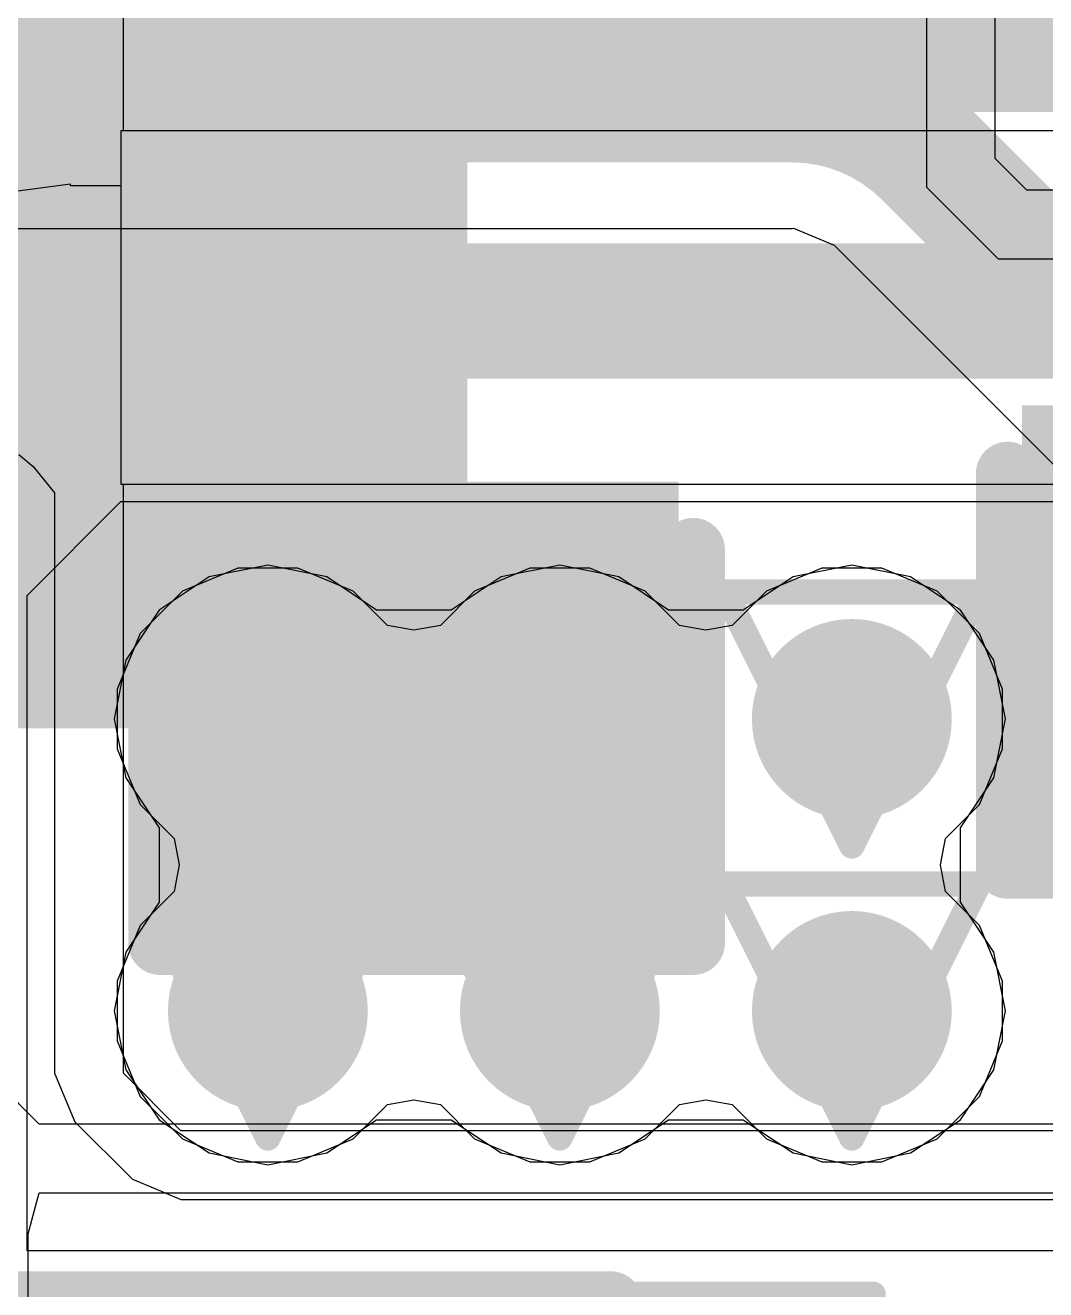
# Model space of a CAD drawing. Header units: inches. Extents: x -6 to 284, y -12 to 154.
# Drawn here: x 38.881 to 40.923, y 16.033 to 18.563 of the extents above; entities that cross this region are included whole.
import ezdxf

# ---------------------------------------------------------------- set-up
doc = ezdxf.new("R2010")
doc.units = ezdxf.units.IN
for name, color, linetype in [('Bottom Layer', 5, 'Continuous'), ('Bottom Overlay', 54, 'Continuous'), ('Bottom Paste', 16, 'Continuous'), ('Bottom Solder', 6, 'Continuous'), ('Drill Drawing', 1, 'Continuous'), ('GND-1', 16, 'Continuous'), ('GND-2', 90, 'Continuous'), ('GND-3', 216, 'Continuous'), ('GND-4', 54, 'Continuous'), ('PWR-1', 156, 'Continuous'), ('PWR-2', 130, 'Continuous'), ('Signal L1', 76, 'Continuous'), ('Signal L2', 6, 'Continuous'), ('Top Layer', 1, 'Continuous'), ('Top Overlay', 2, 'Continuous'), ('Top Paste', 8, 'Continuous'), ('Top Solder', 216, 'Continuous'), ('Via Holes', 16, 'Continuous')]:
    doc.layers.add(name, color=color, linetype=linetype)

# ---------------------------------------------------------------- blocks, each defined once
blk = doc.blocks.new('CSP1_56_1_96_20_B_130')
at = {"layer": 'Bottom Overlay'}
for points in [[(0.8382, 1.04139746, 0.127, 0.127, 0), (0.8382, -1.0414, 0.127, 0.127, 0)], [(-0.7874, -1.0414, 0.127, 0.127, 0), (0.8382, -1.0414, 0.127, 0.127, 0)]]:
    blk.add_lwpolyline(points, format="xyseb", dxfattribs=at)
blk.add_lwpolyline([(0.80645, -1.0414, 0.0635, 0.0635, 1), (0.86995, -1.0414, 0.0635, 0.0635, 1)], format="xyseb", close=True, dxfattribs=at)
blk.add_lwpolyline([(0.80645, -1.0414, 0.0635, 0.0635, 1), (0.86995, -1.0414, 0.0635, 0.0635, 1)], format="xyseb", close=True, dxfattribs=at)
blk = doc.blocks.new('WPN252012HR24MT__B_247')
at = {"layer": 'Bottom Layer'}
blk.add_hatch(color=5, dxfattribs=at).paths.add_polyline_path([(0.3999966599999999, 1.00000054), (1.2499975, 1.00000054), (1.2499975, -1.00000054), (0.3999966599999999, -1.00000054)])
at = {"layer": 'Bottom Paste'}
blk.add_hatch(color=16, dxfattribs=at).paths.add_polyline_path([(0.3999966599999999, 1.00000054), (1.2499975, 1.00000054), (1.2499975, -1.00000054), (0.3999966599999999, -1.00000054)])
at = {"layer": 'Bottom Solder'}
blk.add_hatch(color=6, dxfattribs=at).paths.add_polyline_path([(0.29839666, 1.10160054), (1.3515975, 1.10160054), (1.3515975, -1.10160054), (0.29839666, -1.10160054)])
blk = doc.blocks.new('C___0603_B_413')
at = {"layer": 'Bottom Solder'}
for points in [[(-1.20299988, -0.50449988), (-1.20299988, 0.5044998799999999), (-0.3210001200000001, 0.50449988), (-0.3210001199999999, -0.5044998799999999)], [(0.3210001200000001, -0.50449988), (0.3210001199999999, 0.5044998799999999), (1.20299988, 0.50449988), (1.20299988, -0.5044998799999999)]]:
    blk.add_hatch(color=6, dxfattribs=at).paths.add_polyline_path(points)
at = {"layer": 'Bottom Overlay'}
for points in [[(1.2446, -0.5334, 0.127, 0.127, 0), (1.2446, 0.5334, 0.127, 0.127, 0)], [(-0.4571999999999999, -0.5334, 0.127, 0.127, 0), (-1.2446, -0.5334, 0.127, 0.127, 0)], [(1.2446, -0.5334, 0.127, 0.127, 0), (0.4571999999999999, -0.5334, 0.127, 0.127, 0)]]:
    blk.add_lwpolyline(points, format="xyseb", dxfattribs=at)
for points in [[(-0.4889499999999999, -0.5334, 0.0635, 0.0635, 1), (-0.42545, -0.5334, 0.0635, 0.0635, 1)], [(0.42545, -0.5334, 0.0635, 0.0635, 1), (0.4889499999999999, -0.5334, 0.0635, 0.0635, 1)], [(1.21285, -0.5334, 0.0635, 0.0635, 1), (1.27635, -0.5334, 0.0635, 0.0635, 1)], [(1.21285, -0.5334, 0.0635, 0.0635, 1), (1.27635, -0.5334, 0.0635, 0.0635, 1)]]:
    blk.add_lwpolyline(points, format="xyseb", close=True, dxfattribs=at)
blk = doc.blocks.new('C___0603_452')
at = {"layer": 'Top Layer'}
for points in [[(-0.3809999999999999, 0.4445), (-0.3809999999999999, -0.4445), (-1.143, -0.4445), (-1.143, 0.4445)], [(1.143, 0.4445), (1.143, -0.4445), (0.3809999999999999, -0.4445), (0.3809999999999999, 0.4445)]]:
    blk.add_hatch(color=1, dxfattribs=at).paths.add_polyline_path(points)
at = {"layer": 'Top Paste'}
for points in [[(-0.3809999999999999, 0.4445), (-0.3809999999999999, -0.4445), (-1.143, -0.4445), (-1.143, 0.4445)], [(1.143, 0.4445), (1.143, -0.4445), (0.3809999999999999, -0.4445), (0.3809999999999999, 0.4445)]]:
    blk.add_hatch(color=8, dxfattribs=at).paths.add_polyline_path(points)
at = {"layer": 'Top Solder'}
for points in [[(-0.3210001199999999, 0.50449988), (-0.3210001199999999, -0.50449988), (-1.20299988, -0.50449988), (-1.20299988, 0.50449988)], [(1.20299988, 0.50449988), (1.20299988, -0.50449988), (0.3210001199999999, -0.50449988), (0.3210001199999999, 0.50449988)]]:
    blk.add_hatch(color=216, dxfattribs=at).paths.add_polyline_path(points)
at = {"layer": 'Top Overlay'}
for points in [[(-0.4571999999999999, 0.5334, 0.127, 0.127, 0), (-1.2446, 0.5334, 0.127, 0.127, 0)], [(1.2446, 0.5334, 0.127, 0.127, 0), (0.4571999999999999, 0.5334, 0.127, 0.127, 0)], [(1.2446, -0.5334, 0.127, 0.127, 0), (1.2446, 0.5334, 0.127, 0.127, 0)], [(-0.4571999999999999, -0.5334, 0.127, 0.127, 0), (-1.2446, -0.5334, 0.127, 0.127, 0)], [(1.2446, -0.5334, 0.127, 0.127, 0), (0.4571999999999999, -0.5334, 0.127, 0.127, 0)]]:
    blk.add_lwpolyline(points, format="xyseb", dxfattribs=at)
for points in [[(-0.4889499999999999, 0.5334, 0.0635, 0.0635, 1), (-0.42545, 0.5334, 0.0635, 0.0635, 1)], [(0.42545, 0.5334, 0.0635, 0.0635, 1), (0.4889499999999999, 0.5334, 0.0635, 0.0635, 1)], [(1.21285, 0.5334, 0.0635, 0.0635, 1), (1.27635, 0.5334, 0.0635, 0.0635, 1)], [(1.21285, 0.5334, 0.0635, 0.0635, 1), (1.27635, 0.5334, 0.0635, 0.0635, 1)], [(-0.4889499999999999, -0.5334, 0.0635, 0.0635, 1), (-0.42545, -0.5334, 0.0635, 0.0635, 1)], [(0.42545, -0.5334, 0.0635, 0.0635, 1), (0.4889499999999999, -0.5334, 0.0635, 0.0635, 1)], [(1.21285, -0.5334, 0.0635, 0.0635, 1), (1.27635, -0.5334, 0.0635, 0.0635, 1)], [(1.21285, -0.5334, 0.0635, 0.0635, 1), (1.27635, -0.5334, 0.0635, 0.0635, 1)]]:
    blk.add_lwpolyline(points, format="xyseb", close=True, dxfattribs=at)

msp = doc.modelspace()

# ---------------------------------------------------------------- hatches: boundary and pattern name
at = {"layer": 'Bottom Layer'}
h = msp.add_hatch(color=5, dxfattribs=at)
edge = h.paths.add_edge_path()
edge.add_arc((39.36633732, 17.17515996), 0.1999996, 0, 360)
h = msp.add_hatch(color=5, dxfattribs=at)
edge = h.paths.add_edge_path()
edge.add_arc((39.95053732, 17.17515996), 0.1999996, 0, 360)
h = msp.add_hatch(color=5, dxfattribs=at)
edge = h.paths.add_edge_path()
edge.add_arc((40.53473732, 17.17515996), 0.1999996, 0, 360)
h = msp.add_hatch(color=5, dxfattribs=at)
edge = h.paths.add_edge_path()
edge.add_arc((39.36633732, 16.59095996), 0.1999996, 0, 360)
h = msp.add_hatch(color=5, dxfattribs=at)
edge = h.paths.add_edge_path()
edge.add_arc((39.95053732, 16.59095996), 0.1999996, 0, 360)
h = msp.add_hatch(color=5, dxfattribs=at)
edge = h.paths.add_edge_path()
edge.add_arc((40.53473732, 16.59095996), 0.1999996, 0, 360)
at = {"layer": 'GND-1'}
h = msp.add_hatch(color=16, dxfattribs=at)
edge = h.paths.add_edge_path()
edge.add_arc((39.36633732, 17.17515996), 0.1999996, 0, 360)
h = msp.add_hatch(color=16, dxfattribs=at)
edge = h.paths.add_edge_path()
edge.add_arc((39.95053732, 17.17515996), 0.1999996, 0, 360)
h = msp.add_hatch(color=16, dxfattribs=at)
edge = h.paths.add_edge_path()
edge.add_arc((40.53473732, 17.17515996), 0.1999996, 0, 360)
h = msp.add_hatch(color=16, dxfattribs=at)
edge = h.paths.add_edge_path()
edge.add_arc((39.36633732, 16.59095996), 0.1999996, 0, 360)
h = msp.add_hatch(color=16, dxfattribs=at)
edge = h.paths.add_edge_path()
edge.add_arc((39.95053732, 16.59095996), 0.1999996, 0, 360)
h = msp.add_hatch(color=16, dxfattribs=at)
edge = h.paths.add_edge_path()
edge.add_arc((40.53473732, 16.59095996), 0.1999996, 0, 360)
at = {"layer": 'GND-2'}
h = msp.add_hatch(color=90, dxfattribs=at)
edge = h.paths.add_edge_path()
edge.add_arc((39.36633732, 17.17515996), 0.1999996, 0, 360)
h = msp.add_hatch(color=90, dxfattribs=at)
edge = h.paths.add_edge_path()
edge.add_arc((39.95053732, 17.17515996), 0.1999996, 0, 360)
h = msp.add_hatch(color=90, dxfattribs=at)
edge = h.paths.add_edge_path()
edge.add_arc((40.53473732, 17.17515996), 0.1999996, 0, 360)
h = msp.add_hatch(color=90, dxfattribs=at)
edge = h.paths.add_edge_path()
edge.add_arc((39.36633732, 16.59095996), 0.1999996, 0, 360)
h = msp.add_hatch(color=90, dxfattribs=at)
edge = h.paths.add_edge_path()
edge.add_arc((39.95053732, 16.59095996), 0.1999996, 0, 360)
h = msp.add_hatch(color=90, dxfattribs=at)
edge = h.paths.add_edge_path()
edge.add_arc((40.53473732, 16.59095996), 0.1999996, 0, 360)
at = {"layer": 'GND-3'}
h = msp.add_hatch(color=216, dxfattribs=at)
edge = h.paths.add_edge_path()
edge.add_arc((39.36633732, 17.17515996), 0.1999996, 0, 360)
h = msp.add_hatch(color=216, dxfattribs=at)
edge = h.paths.add_edge_path()
edge.add_arc((39.95053732, 17.17515996), 0.1999996, 0, 360)
h = msp.add_hatch(color=216, dxfattribs=at)
edge = h.paths.add_edge_path()
edge.add_arc((40.53473732, 17.17515996), 0.1999996, 0, 360)
h = msp.add_hatch(color=216, dxfattribs=at)
edge = h.paths.add_edge_path()
edge.add_arc((39.36633732, 16.59095996), 0.1999996, 0, 360)
h = msp.add_hatch(color=216, dxfattribs=at)
edge = h.paths.add_edge_path()
edge.add_arc((39.95053732, 16.59095996), 0.1999996, 0, 360)
h = msp.add_hatch(color=216, dxfattribs=at)
edge = h.paths.add_edge_path()
edge.add_arc((40.53473732, 16.59095996), 0.1999996, 0, 360)
at = {"layer": 'GND-4'}
h = msp.add_hatch(color=54, dxfattribs=at)
edge = h.paths.add_edge_path()
edge.add_arc((39.36633732, 17.17515996), 0.1999996, 0, 360)
h = msp.add_hatch(color=54, dxfattribs=at)
edge = h.paths.add_edge_path()
edge.add_arc((39.95053732, 17.17515996), 0.1999996, 0, 360)
h = msp.add_hatch(color=54, dxfattribs=at)
edge = h.paths.add_edge_path()
edge.add_arc((40.53473732, 17.17515996), 0.1999996, 0, 360)
h = msp.add_hatch(color=54, dxfattribs=at)
edge = h.paths.add_edge_path()
edge.add_arc((39.36633732, 16.59095996), 0.1999996, 0, 360)
h = msp.add_hatch(color=54, dxfattribs=at)
edge = h.paths.add_edge_path()
edge.add_arc((39.95053732, 16.59095996), 0.1999996, 0, 360)
h = msp.add_hatch(color=54, dxfattribs=at)
edge = h.paths.add_edge_path()
edge.add_arc((40.53473732, 16.59095996), 0.1999996, 0, 360)
at = {"layer": 'PWR-1'}
h = msp.add_hatch(color=156, dxfattribs=at)
edge = h.paths.add_edge_path()
edge.add_arc((39.36633732, 17.17515996), 0.1999996, 0, 360)
h = msp.add_hatch(color=156, dxfattribs=at)
edge = h.paths.add_edge_path()
edge.add_arc((39.95053732, 17.17515996), 0.1999996, 0, 360)
h = msp.add_hatch(color=156, dxfattribs=at)
edge = h.paths.add_edge_path()
edge.add_arc((40.53473732, 17.17515996), 0.1999996, 0, 360)
h = msp.add_hatch(color=156, dxfattribs=at)
edge = h.paths.add_edge_path()
edge.add_arc((39.36633732, 16.59095996), 0.1999996, 0, 360)
h = msp.add_hatch(color=156, dxfattribs=at)
edge = h.paths.add_edge_path()
edge.add_arc((39.95053732, 16.59095996), 0.1999996, 0, 360)
h = msp.add_hatch(color=156, dxfattribs=at)
edge = h.paths.add_edge_path()
edge.add_arc((40.53473732, 16.59095996), 0.1999996, 0, 360)
at = {"layer": 'PWR-2'}
h = msp.add_hatch(color=130, dxfattribs=at)
edge = h.paths.add_edge_path()
edge.add_arc((39.36633732, 17.17515996), 0.1999996, 0, 360)
h = msp.add_hatch(color=130, dxfattribs=at)
edge = h.paths.add_edge_path()
edge.add_arc((39.95053732, 17.17515996), 0.1999996, 0, 360)
h = msp.add_hatch(color=130, dxfattribs=at)
edge = h.paths.add_edge_path()
edge.add_arc((40.53473732, 17.17515996), 0.1999996, 0, 360)
h = msp.add_hatch(color=130, dxfattribs=at)
edge = h.paths.add_edge_path()
edge.add_arc((39.36633732, 16.59095996), 0.1999996, 0, 360)
h = msp.add_hatch(color=130, dxfattribs=at)
edge = h.paths.add_edge_path()
edge.add_arc((39.95053732, 16.59095996), 0.1999996, 0, 360)
h = msp.add_hatch(color=130, dxfattribs=at)
edge = h.paths.add_edge_path()
edge.add_arc((40.53473732, 16.59095996), 0.1999996, 0, 360)
at = {"layer": 'Signal L1'}
h = msp.add_hatch(color=76, dxfattribs=at)
edge = h.paths.add_edge_path()
edge.add_arc((39.36633732, 17.17515996), 0.1999996, 0, 360)
h = msp.add_hatch(color=76, dxfattribs=at)
edge = h.paths.add_edge_path()
edge.add_arc((39.95053732, 17.17515996), 0.1999996, 0, 360)
h = msp.add_hatch(color=76, dxfattribs=at)
edge = h.paths.add_edge_path()
edge.add_arc((40.53473732, 17.17515996), 0.1999996, 0, 360)
h = msp.add_hatch(color=76, dxfattribs=at)
edge = h.paths.add_edge_path()
edge.add_arc((39.36633732, 16.59095996), 0.1999996, 0, 360)
h = msp.add_hatch(color=76, dxfattribs=at)
edge = h.paths.add_edge_path()
edge.add_arc((39.95053732, 16.59095996), 0.1999996, 0, 360)
h = msp.add_hatch(color=76, dxfattribs=at)
edge = h.paths.add_edge_path()
edge.add_arc((40.53473732, 16.59095996), 0.1999996, 0, 360)
at = {"layer": 'Signal L2'}
h = msp.add_hatch(color=6, dxfattribs=at)
edge = h.paths.add_edge_path()
edge.add_arc((39.36633732, 17.17515996), 0.1999996, 0, 360)
h = msp.add_hatch(color=6, dxfattribs=at)
edge = h.paths.add_edge_path()
edge.add_arc((39.95053732, 17.17515996), 0.1999996, 0, 360)
h = msp.add_hatch(color=6, dxfattribs=at)
edge = h.paths.add_edge_path()
edge.add_arc((40.53473732, 17.17515996), 0.1999996, 0, 360)
h = msp.add_hatch(color=6, dxfattribs=at)
edge = h.paths.add_edge_path()
edge.add_arc((39.36633732, 16.59095996), 0.1999996, 0, 360)
h = msp.add_hatch(color=6, dxfattribs=at)
edge = h.paths.add_edge_path()
edge.add_arc((39.95053732, 16.59095996), 0.1999996, 0, 360)
h = msp.add_hatch(color=6, dxfattribs=at)
edge = h.paths.add_edge_path()
edge.add_arc((40.53473732, 16.59095996), 0.1999996, 0, 360)
at = {"layer": 'Top Layer'}
h = msp.add_hatch(color=1, dxfattribs=at)
edge = h.paths.add_edge_path()
edge.add_arc((39.36633732, 17.17515996), 0.1999996, 0, 360)
h = msp.add_hatch(color=1, dxfattribs=at)
edge = h.paths.add_edge_path()
edge.add_arc((39.95053732, 17.17515996), 0.1999996, 0, 360)
h = msp.add_hatch(color=1, dxfattribs=at)
edge = h.paths.add_edge_path()
edge.add_arc((40.53473732, 17.17515996), 0.1999996, 0, 360)
h = msp.add_hatch(color=1, dxfattribs=at)
edge = h.paths.add_edge_path()
edge.add_arc((39.36633732, 16.59095996), 0.1999996, 0, 360)
h = msp.add_hatch(color=1, dxfattribs=at)
edge = h.paths.add_edge_path()
edge.add_arc((39.95053732, 16.59095996), 0.1999996, 0, 360)
h = msp.add_hatch(color=1, dxfattribs=at)
edge = h.paths.add_edge_path()
edge.add_arc((40.53473732, 16.59095996), 0.1999996, 0, 360)
at = {"layer": 'Via Holes'}
h = msp.add_hatch(color=7, dxfattribs=at)
edge = h.paths.add_edge_path()
edge.add_arc((39.36633732, 17.17515996), 0.0999998, 0, 360)
h = msp.add_hatch(color=7, dxfattribs=at)
edge = h.paths.add_edge_path()
edge.add_arc((39.95053732, 17.17515996), 0.0999998, 0, 360)
h = msp.add_hatch(color=7, dxfattribs=at)
edge = h.paths.add_edge_path()
edge.add_arc((40.53473732, 17.17515996), 0.0999998, 0, 360)
h = msp.add_hatch(color=7, dxfattribs=at)
edge = h.paths.add_edge_path()
edge.add_arc((39.36633732, 16.59095996), 0.0999998, 0, 360)
h = msp.add_hatch(color=7, dxfattribs=at)
edge = h.paths.add_edge_path()
edge.add_arc((39.95053732, 16.59095996), 0.0999998, 0, 360)
h = msp.add_hatch(color=7, dxfattribs=at)
edge = h.paths.add_edge_path()
edge.add_arc((40.53473732, 16.59095996), 0.0999998, 0, 360)

# ---------------------------------------------------------------- linework, layer by layer
at = {"layer": 'Bottom Layer'}
for p, q in [((40.68426203999999, 19.26659596), (40.68427474, 18.23936916)), ((40.82173954, 18.29631088), (40.82172684, 19.25844002)), ((40.88475185999999, 18.23329856), (40.82173954, 18.29631088)), ((40.68427474, 18.23936916), (40.82781268, 18.09583376)), ((43.35725898, 18.23329856), (40.88475185999999, 18.23329856)), ((40.82781268, 18.09583376), (43.35726406, 18.09583376)), ((38.908482, 16.36454944), (38.81383143999999, 16.4592)), ((43.39075141999999, 16.36455198), (38.908482, 16.36454944)), ((38.88695296, 16.14494866), (38.90848454, 16.2270821)), ((38.90848454, 16.2270821), (38.96890352, 16.22708464)), ((38.96890352, 16.22708464), (43.39074634, 16.22708718)), ((38.88695296, 15.35758676), (38.88695296, 16.14494866))]:
    msp.add_line(p, q, dxfattribs=at)
at = {"layer": 'Drill Drawing'}
for points in [[(39.11233731999999, 17.42915996, 0.0508, 0.0508, 0), (39.62033732, 17.42915996, 0.0508, 0.0508, 0)], [(39.11233731999999, 17.42915996, 0.0508, 0.0508, 0), (39.36633732, 16.92115996, 0.0508, 0.0508, 0)], [(39.36633732, 16.92115996, 0.0508, 0.0508, 0), (39.62033732, 17.42915996, 0.0508, 0.0508, 0)], [(39.69653732, 17.42915996, 0.0508, 0.0508, 0), (40.20453731999999, 17.42915996, 0.0508, 0.0508, 0)], [(39.69653732, 17.42915996, 0.0508, 0.0508, 0), (39.95053732, 16.92115996, 0.0508, 0.0508, 0)], [(39.95053732, 16.92115996, 0.0508, 0.0508, 0), (40.20453731999999, 17.42915996, 0.0508, 0.0508, 0)], [(40.28073732, 17.42915996, 0.0508, 0.0508, 0), (40.78873732, 17.42915996, 0.0508, 0.0508, 0)], [(40.28073732, 17.42915996, 0.0508, 0.0508, 0), (40.53473732, 16.92115996, 0.0508, 0.0508, 0)], [(40.53473732, 16.92115996, 0.0508, 0.0508, 0), (40.78873732, 17.42915996, 0.0508, 0.0508, 0)], [(39.11233731999999, 16.84495996, 0.0508, 0.0508, 0), (39.62033732, 16.84495996, 0.0508, 0.0508, 0)], [(39.11233731999999, 16.84495996, 0.0508, 0.0508, 0), (39.36633732, 16.33695996, 0.0508, 0.0508, 0)], [(39.36633732, 16.33695996, 0.0508, 0.0508, 0), (39.62033732, 16.84495996, 0.0508, 0.0508, 0)], [(39.69653732, 16.84495996, 0.0508, 0.0508, 0), (40.20453731999999, 16.84495996, 0.0508, 0.0508, 0)], [(39.69653732, 16.84495996, 0.0508, 0.0508, 0), (39.95053732, 16.33695996, 0.0508, 0.0508, 0)], [(39.95053732, 16.33695996, 0.0508, 0.0508, 0), (40.20453731999999, 16.84495996, 0.0508, 0.0508, 0)], [(40.28073732, 16.84495996, 0.0508, 0.0508, 0), (40.78873732, 16.84495996, 0.0508, 0.0508, 0)], [(40.28073732, 16.84495996, 0.0508, 0.0508, 0), (40.53473732, 16.33695996, 0.0508, 0.0508, 0)], [(40.53473732, 16.33695996, 0.0508, 0.0508, 0), (40.78873732, 16.84495996, 0.0508, 0.0508, 0)], [(38.75683892, 16.02252828, 0.0508, 0.0508, 0), (39.26483892, 16.02252828, 0.0508, 0.0508, 0)], [(39.15683812, 16.02253082, 0.0508, 0.0508, 0), (39.66483812, 16.02253082, 0.0508, 0.0508, 0)], [(39.15683812, 15.51453082, 0.0508, 0.0508, 0), (39.15683812, 16.02253082, 0.0508, 0.0508, 0)], [(39.26483892, 15.51452828, 0.0508, 0.0508, 0), (39.26483892, 16.02252828, 0.0508, 0.0508, 0)], [(39.66483812, 15.51453082, 0.0508, 0.0508, 0), (39.66483812, 16.02253082, 0.0508, 0.0508, 0)], [(40.06933057999999, 16.02432152, 0.0508, 0.0508, 0), (40.57733057999999, 16.02432152, 0.0508, 0.0508, 0)], [(40.06933057999999, 15.51632152, 0.0508, 0.0508, 0), (40.06933057999999, 16.02432152, 0.0508, 0.0508, 0)], [(40.57733057999999, 15.51632152, 0.0508, 0.0508, 0), (40.57733057999999, 16.02432152, 0.0508, 0.0508, 0)]]:
    msp.add_lwpolyline(points, format="xyseb", dxfattribs=at)
for points in [[(39.09963732, 17.42915996, 0.0254, 0.0254, 1), (39.12503732, 17.42915996, 0.0254, 0.0254, 1)], [(39.09963732, 17.42915996, 0.0254, 0.0254, 1), (39.12503732, 17.42915996, 0.0254, 0.0254, 1)], [(39.60763732, 17.42915996, 0.0254, 0.0254, 1), (39.63303732, 17.42915996, 0.0254, 0.0254, 1)], [(39.60763732, 17.42915996, 0.0254, 0.0254, 1), (39.63303732, 17.42915996, 0.0254, 0.0254, 1)], [(39.68383731999999, 17.42915996, 0.0254, 0.0254, 1), (39.70923732, 17.42915996, 0.0254, 0.0254, 1)], [(39.68383731999999, 17.42915996, 0.0254, 0.0254, 1), (39.70923732, 17.42915996, 0.0254, 0.0254, 1)], [(40.19183732, 17.42915996, 0.0254, 0.0254, 1), (40.21723732, 17.42915996, 0.0254, 0.0254, 1)], [(40.19183732, 17.42915996, 0.0254, 0.0254, 1), (40.21723732, 17.42915996, 0.0254, 0.0254, 1)], [(40.26803732, 17.42915996, 0.0254, 0.0254, 1), (40.29343732, 17.42915996, 0.0254, 0.0254, 1)], [(40.26803732, 17.42915996, 0.0254, 0.0254, 1), (40.29343732, 17.42915996, 0.0254, 0.0254, 1)], [(40.77603732, 17.42915996, 0.0254, 0.0254, 1), (40.80143732, 17.42915996, 0.0254, 0.0254, 1)], [(40.77603732, 17.42915996, 0.0254, 0.0254, 1), (40.80143732, 17.42915996, 0.0254, 0.0254, 1)], [(39.35363732, 16.92115996, 0.0254, 0.0254, 1), (39.37903731999999, 16.92115996, 0.0254, 0.0254, 1)], [(39.35363732, 16.92115996, 0.0254, 0.0254, 1), (39.37903731999999, 16.92115996, 0.0254, 0.0254, 1)], [(39.93783732, 16.92115996, 0.0254, 0.0254, 1), (39.96323732, 16.92115996, 0.0254, 0.0254, 1)], [(39.93783732, 16.92115996, 0.0254, 0.0254, 1), (39.96323732, 16.92115996, 0.0254, 0.0254, 1)], [(40.52203732, 16.92115996, 0.0254, 0.0254, 1), (40.54743732, 16.92115996, 0.0254, 0.0254, 1)], [(40.52203732, 16.92115996, 0.0254, 0.0254, 1), (40.54743732, 16.92115996, 0.0254, 0.0254, 1)], [(39.09963732, 16.84495996, 0.0254, 0.0254, 1), (39.12503732, 16.84495996, 0.0254, 0.0254, 1)], [(39.09963732, 16.84495996, 0.0254, 0.0254, 1), (39.12503732, 16.84495996, 0.0254, 0.0254, 1)], [(39.60763732, 16.84495996, 0.0254, 0.0254, 1), (39.63303732, 16.84495996, 0.0254, 0.0254, 1)], [(39.60763732, 16.84495996, 0.0254, 0.0254, 1), (39.63303732, 16.84495996, 0.0254, 0.0254, 1)], [(39.68383731999999, 16.84495996, 0.0254, 0.0254, 1), (39.70923732, 16.84495996, 0.0254, 0.0254, 1)], [(39.68383731999999, 16.84495996, 0.0254, 0.0254, 1), (39.70923732, 16.84495996, 0.0254, 0.0254, 1)], [(40.19183732, 16.84495996, 0.0254, 0.0254, 1), (40.21723732, 16.84495996, 0.0254, 0.0254, 1)], [(40.19183732, 16.84495996, 0.0254, 0.0254, 1), (40.21723732, 16.84495996, 0.0254, 0.0254, 1)], [(40.26803732, 16.84495996, 0.0254, 0.0254, 1), (40.29343732, 16.84495996, 0.0254, 0.0254, 1)], [(40.26803732, 16.84495996, 0.0254, 0.0254, 1), (40.29343732, 16.84495996, 0.0254, 0.0254, 1)], [(40.77603732, 16.84495996, 0.0254, 0.0254, 1), (40.80143732, 16.84495996, 0.0254, 0.0254, 1)], [(40.77603732, 16.84495996, 0.0254, 0.0254, 1), (40.80143732, 16.84495996, 0.0254, 0.0254, 1)], [(39.35363732, 16.33695996, 0.0254, 0.0254, 1), (39.37903731999999, 16.33695996, 0.0254, 0.0254, 1)], [(39.35363732, 16.33695996, 0.0254, 0.0254, 1), (39.37903731999999, 16.33695996, 0.0254, 0.0254, 1)], [(39.93783732, 16.33695996, 0.0254, 0.0254, 1), (39.96323732, 16.33695996, 0.0254, 0.0254, 1)], [(39.93783732, 16.33695996, 0.0254, 0.0254, 1), (39.96323732, 16.33695996, 0.0254, 0.0254, 1)], [(40.52203732, 16.33695996, 0.0254, 0.0254, 1), (40.54743732, 16.33695996, 0.0254, 0.0254, 1)], [(40.52203732, 16.33695996, 0.0254, 0.0254, 1), (40.54743732, 16.33695996, 0.0254, 0.0254, 1)], [(39.14413812, 16.02253082, 0.0254, 0.0254, 1), (39.16953812, 16.02253082, 0.0254, 0.0254, 1)], [(39.14413812, 16.02253082, 0.0254, 0.0254, 1), (39.16953812, 16.02253082, 0.0254, 0.0254, 1)], [(39.25213891999999, 16.02252828, 0.0254, 0.0254, 1), (39.27753892, 16.02252828, 0.0254, 0.0254, 1)], [(39.25213891999999, 16.02252828, 0.0254, 0.0254, 1), (39.27753892, 16.02252828, 0.0254, 0.0254, 1)], [(39.65213812, 16.02253082, 0.0254, 0.0254, 1), (39.67753811999999, 16.02253082, 0.0254, 0.0254, 1)], [(39.65213812, 16.02253082, 0.0254, 0.0254, 1), (39.67753811999999, 16.02253082, 0.0254, 0.0254, 1)], [(40.05663058, 16.02432152, 0.0254, 0.0254, 1), (40.08203058, 16.02432152, 0.0254, 0.0254, 1)], [(40.05663058, 16.02432152, 0.0254, 0.0254, 1), (40.08203058, 16.02432152, 0.0254, 0.0254, 1)], [(40.56463058, 16.02432152, 0.0254, 0.0254, 1), (40.59003058, 16.02432152, 0.0254, 0.0254, 1)], [(40.56463058, 16.02432152, 0.0254, 0.0254, 1), (40.59003058, 16.02432152, 0.0254, 0.0254, 1)]]:
    msp.add_lwpolyline(points, format="xyseb", close=True, dxfattribs=at)
at = {"layer": 'GND-1'}
for p, q in [((39.30634506, 17.47675956), (39.19549438, 17.43084398)), ((39.42632957999999, 17.47675956), (39.30634506, 17.47675956)), ((39.53718026, 17.43084398), (39.42632957999999, 17.47675956)), ((39.89054506, 17.47675956), (39.77969438, 17.43084398)), ((40.01052958, 17.47675956), (39.89054506, 17.47675956)), ((40.12138026, 17.43084398), (40.01052958, 17.47675956)), ((40.47474506, 17.47675956), (40.36389438, 17.43084398)), ((40.59472958, 17.47675956), (40.47474506, 17.47675956)), ((40.70558026, 17.43084398), (40.59472958, 17.47675956)), ((39.19549438, 17.43084398), (39.1106533, 17.3460029)), ((39.60547832, 17.36254592), (39.53718026, 17.43084398)), ((39.77969438, 17.43084398), (39.71139632, 17.36254592)), ((40.18967832, 17.36254592), (40.12138026, 17.43084398)), ((40.36389438, 17.43084398), (40.29559632, 17.36254592)), ((40.79042133999999, 17.3460029), (40.70558026, 17.43084398)), ((39.65843732, 17.35274406), (39.60547832, 17.36254592)), ((39.71139632, 17.36254592), (39.65843732, 17.35274406)), ((40.24263732, 17.35274406), (40.18967832, 17.36254592)), ((40.29559632, 17.36254592), (40.24263732, 17.35274406)), ((39.1106533, 17.3460029), (39.06473772, 17.23515222)), ((40.83633692, 17.23515222), (40.79042133999999, 17.3460029)), ((39.06473772, 17.23515222), (39.06473772, 17.1151677)), ((40.83633692, 17.1151677), (40.83633692, 17.23515222)), ((39.06473772, 17.1151677), (39.1106533, 17.00431702)), ((40.79042133999999, 17.00431702), (40.83633692, 17.1151677)), ((39.1106533, 17.00431702), (39.17895136, 16.93601896)), ((40.72212328, 16.93601896), (40.79042133999999, 17.00431702)), ((39.17895136, 16.93601896), (39.18875322, 16.88305996)), ((40.71232142, 16.88305996), (40.72212328, 16.93601896)), ((39.18875322, 16.88305996), (39.17895136, 16.83010096)), ((40.72212328, 16.83010096), (40.71232142, 16.88305996)), ((39.17895136, 16.83010096), (39.1106533, 16.7618029)), ((40.79042133999999, 16.7618029), (40.72212328, 16.83010096)), ((39.1106533, 16.7618029), (39.06473772, 16.65095222)), ((40.83633692, 16.65095222), (40.79042133999999, 16.7618029)), ((39.06473772, 16.65095222), (39.06473772, 16.5309677)), ((40.83633692, 16.5309677), (40.83633692, 16.65095222)), ((39.06473772, 16.5309677), (39.1106533, 16.42011702)), ((40.79042133999999, 16.42011702), (40.83633692, 16.5309677)), ((39.1106533, 16.42011702), (39.19549438, 16.33527594)), ((40.70558026, 16.33527594), (40.79042133999999, 16.42011702)), ((39.53718026, 16.33527594), (39.60547832, 16.403574)), ((39.60547832, 16.403574), (39.65843732, 16.41337586)), ((39.65843732, 16.41337586), (39.71139632, 16.403574)), ((39.71139632, 16.403574), (39.77969438, 16.33527594)), ((40.12138026, 16.33527594), (40.18967832, 16.403574)), ((40.18967832, 16.403574), (40.24263732, 16.41337586)), ((40.24263732, 16.41337586), (40.29559632, 16.403574)), ((40.29559632, 16.403574), (40.36389438, 16.33527594)), ((39.19549438, 16.33527594), (39.30634506, 16.28936036)), ((39.42632957999999, 16.28936036), (39.53718026, 16.33527594)), ((39.77969438, 16.33527594), (39.89054506, 16.28936036)), ((40.01052958, 16.28936036), (40.12138026, 16.33527594)), ((40.36389438, 16.33527594), (40.47474506, 16.28936036)), ((40.59472958, 16.28936036), (40.70558026, 16.33527594)), ((39.30634506, 16.28936036), (39.42632957999999, 16.28936036)), ((39.89054506, 16.28936036), (40.01052958, 16.28936036)), ((40.47474506, 16.28936036), (40.59472958, 16.28936036))]:
    msp.add_line(p, q, dxfattribs=at)
at = {"layer": 'GND-2'}
for p, q in [((39.30634506, 17.47675956), (39.19549438, 17.43084398)), ((39.42632957999999, 17.47675956), (39.30634506, 17.47675956)), ((39.53718026, 17.43084398), (39.42632957999999, 17.47675956)), ((39.89054506, 17.47675956), (39.77969438, 17.43084398)), ((40.01052958, 17.47675956), (39.89054506, 17.47675956)), ((40.12138026, 17.43084398), (40.01052958, 17.47675956)), ((40.47474506, 17.47675956), (40.36389438, 17.43084398)), ((40.59472958, 17.47675956), (40.47474506, 17.47675956)), ((40.70558026, 17.43084398), (40.59472958, 17.47675956)), ((39.19549438, 17.43084398), (39.1106533, 17.3460029)), ((39.60547832, 17.36254592), (39.53718026, 17.43084398)), ((39.77969438, 17.43084398), (39.71139632, 17.36254592)), ((40.18967832, 17.36254592), (40.12138026, 17.43084398)), ((40.36389438, 17.43084398), (40.29559632, 17.36254592)), ((40.79042133999999, 17.3460029), (40.70558026, 17.43084398)), ((39.65843732, 17.35274406), (39.60547832, 17.36254592)), ((39.71139632, 17.36254592), (39.65843732, 17.35274406)), ((40.24263732, 17.35274406), (40.18967832, 17.36254592)), ((40.29559632, 17.36254592), (40.24263732, 17.35274406)), ((39.1106533, 17.3460029), (39.06473772, 17.23515222)), ((40.83633692, 17.23515222), (40.79042133999999, 17.3460029)), ((39.06473772, 17.23515222), (39.06473772, 17.1151677)), ((40.83633692, 17.1151677), (40.83633692, 17.23515222)), ((39.06473772, 17.1151677), (39.1106533, 17.00431702)), ((40.79042133999999, 17.00431702), (40.83633692, 17.1151677)), ((39.1106533, 17.00431702), (39.17895136, 16.93601896)), ((40.72212328, 16.93601896), (40.79042133999999, 17.00431702)), ((39.17895136, 16.93601896), (39.18875322, 16.88305996)), ((40.71232142, 16.88305996), (40.72212328, 16.93601896)), ((39.18875322, 16.88305996), (39.17895136, 16.83010096)), ((40.72212328, 16.83010096), (40.71232142, 16.88305996)), ((39.17895136, 16.83010096), (39.1106533, 16.7618029)), ((40.79042133999999, 16.7618029), (40.72212328, 16.83010096)), ((39.1106533, 16.7618029), (39.06473772, 16.65095222)), ((40.83633692, 16.65095222), (40.79042133999999, 16.7618029)), ((39.06473772, 16.65095222), (39.06473772, 16.5309677)), ((40.83633692, 16.5309677), (40.83633692, 16.65095222)), ((39.06473772, 16.5309677), (39.1106533, 16.42011702)), ((40.79042133999999, 16.42011702), (40.83633692, 16.5309677)), ((39.1106533, 16.42011702), (39.19549438, 16.33527594)), ((40.70558026, 16.33527594), (40.79042133999999, 16.42011702)), ((39.53718026, 16.33527594), (39.60547832, 16.403574)), ((39.60547832, 16.403574), (39.65843732, 16.41337586)), ((39.65843732, 16.41337586), (39.71139632, 16.403574)), ((39.71139632, 16.403574), (39.77969438, 16.33527594)), ((40.12138026, 16.33527594), (40.18967832, 16.403574)), ((40.18967832, 16.403574), (40.24263732, 16.41337586)), ((40.24263732, 16.41337586), (40.29559632, 16.403574)), ((40.29559632, 16.403574), (40.36389438, 16.33527594)), ((39.19549438, 16.33527594), (39.30634506, 16.28936036)), ((39.42632957999999, 16.28936036), (39.53718026, 16.33527594)), ((39.77969438, 16.33527594), (39.89054506, 16.28936036)), ((40.01052958, 16.28936036), (40.12138026, 16.33527594)), ((40.36389438, 16.33527594), (40.47474506, 16.28936036)), ((40.59472958, 16.28936036), (40.70558026, 16.33527594)), ((39.30634506, 16.28936036), (39.42632957999999, 16.28936036)), ((39.89054506, 16.28936036), (40.01052958, 16.28936036)), ((40.47474506, 16.28936036), (40.59472958, 16.28936036))]:
    msp.add_line(p, q, dxfattribs=at)
at = {"layer": 'GND-3'}
for p, q in [((39.30634506, 17.47675956), (39.19549438, 17.43084398)), ((39.42632957999999, 17.47675956), (39.30634506, 17.47675956)), ((39.53718026, 17.43084398), (39.42632957999999, 17.47675956)), ((39.89054506, 17.47675956), (39.77969438, 17.43084398)), ((40.01052958, 17.47675956), (39.89054506, 17.47675956)), ((40.12138026, 17.43084398), (40.01052958, 17.47675956)), ((40.47474506, 17.47675956), (40.36389438, 17.43084398)), ((40.59472958, 17.47675956), (40.47474506, 17.47675956)), ((40.70558026, 17.43084398), (40.59472958, 17.47675956)), ((39.19549438, 17.43084398), (39.1106533, 17.3460029)), ((39.60547832, 17.36254592), (39.53718026, 17.43084398)), ((39.77969438, 17.43084398), (39.71139632, 17.36254592)), ((40.18967832, 17.36254592), (40.12138026, 17.43084398)), ((40.36389438, 17.43084398), (40.29559632, 17.36254592)), ((40.79042133999999, 17.3460029), (40.70558026, 17.43084398)), ((39.65843732, 17.35274406), (39.60547832, 17.36254592)), ((39.71139632, 17.36254592), (39.65843732, 17.35274406)), ((40.24263732, 17.35274406), (40.18967832, 17.36254592)), ((40.29559632, 17.36254592), (40.24263732, 17.35274406)), ((39.1106533, 17.3460029), (39.06473772, 17.23515222)), ((40.83633692, 17.23515222), (40.79042133999999, 17.3460029)), ((39.06473772, 17.23515222), (39.06473772, 17.1151677)), ((40.83633692, 17.1151677), (40.83633692, 17.23515222)), ((39.06473772, 17.1151677), (39.1106533, 17.00431702)), ((40.79042133999999, 17.00431702), (40.83633692, 17.1151677)), ((39.1106533, 17.00431702), (39.17895136, 16.93601896)), ((40.72212328, 16.93601896), (40.79042133999999, 17.00431702)), ((39.17895136, 16.93601896), (39.18875322, 16.88305996)), ((40.71232142, 16.88305996), (40.72212328, 16.93601896)), ((39.18875322, 16.88305996), (39.17895136, 16.83010096)), ((40.72212328, 16.83010096), (40.71232142, 16.88305996)), ((39.17895136, 16.83010096), (39.1106533, 16.7618029)), ((40.79042133999999, 16.7618029), (40.72212328, 16.83010096)), ((39.1106533, 16.7618029), (39.06473772, 16.65095222)), ((40.83633692, 16.65095222), (40.79042133999999, 16.7618029)), ((39.06473772, 16.65095222), (39.06473772, 16.5309677)), ((40.83633692, 16.5309677), (40.83633692, 16.65095222)), ((39.06473772, 16.5309677), (39.1106533, 16.42011702)), ((40.79042133999999, 16.42011702), (40.83633692, 16.5309677)), ((39.1106533, 16.42011702), (39.19549438, 16.33527594)), ((40.70558026, 16.33527594), (40.79042133999999, 16.42011702)), ((39.53718026, 16.33527594), (39.60547832, 16.403574)), ((39.60547832, 16.403574), (39.65843732, 16.41337586)), ((39.65843732, 16.41337586), (39.71139632, 16.403574)), ((39.71139632, 16.403574), (39.77969438, 16.33527594)), ((40.12138026, 16.33527594), (40.18967832, 16.403574)), ((40.18967832, 16.403574), (40.24263732, 16.41337586)), ((40.24263732, 16.41337586), (40.29559632, 16.403574)), ((40.29559632, 16.403574), (40.36389438, 16.33527594)), ((39.19549438, 16.33527594), (39.30634506, 16.28936036)), ((39.42632957999999, 16.28936036), (39.53718026, 16.33527594)), ((39.77969438, 16.33527594), (39.89054506, 16.28936036)), ((40.01052958, 16.28936036), (40.12138026, 16.33527594)), ((40.36389438, 16.33527594), (40.47474506, 16.28936036)), ((40.59472958, 16.28936036), (40.70558026, 16.33527594)), ((39.30634506, 16.28936036), (39.42632957999999, 16.28936036)), ((39.89054506, 16.28936036), (40.01052958, 16.28936036)), ((40.47474506, 16.28936036), (40.59472958, 16.28936036))]:
    msp.add_line(p, q, dxfattribs=at)
at = {"layer": 'GND-4'}
for p, q in [((39.30634506, 17.47675956), (39.19549438, 17.43084398)), ((39.42632957999999, 17.47675956), (39.30634506, 17.47675956)), ((39.53718026, 17.43084398), (39.42632957999999, 17.47675956)), ((39.89054506, 17.47675956), (39.77969438, 17.43084398)), ((40.01052958, 17.47675956), (39.89054506, 17.47675956)), ((40.12138026, 17.43084398), (40.01052958, 17.47675956)), ((40.47474506, 17.47675956), (40.36389438, 17.43084398)), ((40.59472958, 17.47675956), (40.47474506, 17.47675956)), ((40.70558026, 17.43084398), (40.59472958, 17.47675956)), ((39.19549438, 17.43084398), (39.1106533, 17.3460029)), ((39.60547832, 17.36254592), (39.53718026, 17.43084398)), ((39.77969438, 17.43084398), (39.71139632, 17.36254592)), ((40.18967832, 17.36254592), (40.12138026, 17.43084398)), ((40.36389438, 17.43084398), (40.29559632, 17.36254592)), ((40.79042133999999, 17.3460029), (40.70558026, 17.43084398)), ((39.65843732, 17.35274406), (39.60547832, 17.36254592)), ((39.71139632, 17.36254592), (39.65843732, 17.35274406)), ((40.24263732, 17.35274406), (40.18967832, 17.36254592)), ((40.29559632, 17.36254592), (40.24263732, 17.35274406)), ((39.1106533, 17.3460029), (39.06473772, 17.23515222)), ((40.83633692, 17.23515222), (40.79042133999999, 17.3460029)), ((39.06473772, 17.23515222), (39.06473772, 17.1151677)), ((40.83633692, 17.1151677), (40.83633692, 17.23515222)), ((39.06473772, 17.1151677), (39.1106533, 17.00431702)), ((40.79042133999999, 17.00431702), (40.83633692, 17.1151677)), ((39.1106533, 17.00431702), (39.17895136, 16.93601896)), ((40.72212328, 16.93601896), (40.79042133999999, 17.00431702)), ((39.17895136, 16.93601896), (39.18875322, 16.88305996)), ((40.71232142, 16.88305996), (40.72212328, 16.93601896)), ((39.18875322, 16.88305996), (39.17895136, 16.83010096)), ((40.72212328, 16.83010096), (40.71232142, 16.88305996)), ((39.17895136, 16.83010096), (39.1106533, 16.7618029)), ((40.79042133999999, 16.7618029), (40.72212328, 16.83010096)), ((39.1106533, 16.7618029), (39.06473772, 16.65095222)), ((40.83633692, 16.65095222), (40.79042133999999, 16.7618029)), ((39.06473772, 16.65095222), (39.06473772, 16.5309677)), ((40.83633692, 16.5309677), (40.83633692, 16.65095222)), ((39.06473772, 16.5309677), (39.1106533, 16.42011702)), ((40.79042133999999, 16.42011702), (40.83633692, 16.5309677)), ((39.1106533, 16.42011702), (39.19549438, 16.33527594)), ((40.70558026, 16.33527594), (40.79042133999999, 16.42011702)), ((39.53718026, 16.33527594), (39.60547832, 16.403574)), ((39.60547832, 16.403574), (39.65843732, 16.41337586)), ((39.65843732, 16.41337586), (39.71139632, 16.403574)), ((39.71139632, 16.403574), (39.77969438, 16.33527594)), ((40.12138026, 16.33527594), (40.18967832, 16.403574)), ((40.18967832, 16.403574), (40.24263732, 16.41337586)), ((40.24263732, 16.41337586), (40.29559632, 16.403574)), ((40.29559632, 16.403574), (40.36389438, 16.33527594)), ((39.19549438, 16.33527594), (39.30634506, 16.28936036)), ((39.42632957999999, 16.28936036), (39.53718026, 16.33527594)), ((39.77969438, 16.33527594), (39.89054506, 16.28936036)), ((40.01052958, 16.28936036), (40.12138026, 16.33527594)), ((40.36389438, 16.33527594), (40.47474506, 16.28936036)), ((40.59472958, 16.28936036), (40.70558026, 16.33527594)), ((39.30634506, 16.28936036), (39.42632957999999, 16.28936036)), ((39.89054506, 16.28936036), (40.01052958, 16.28936036)), ((40.47474506, 16.28936036), (40.59472958, 16.28936036))]:
    msp.add_line(p, q, dxfattribs=at)
at = {"layer": 'PWR-1'}
for p, q in [((36.9365403, 18.15671756), (40.41502204, 18.15671756)), ((40.41502204, 18.15671756), (40.41778556, 18.1572662)), ((40.41778556, 18.1572662), (40.49967007999999, 18.12334958)), ((40.49967007999999, 18.12334958), (40.50115344, 18.12112962)), ((40.50115344, 18.12112962), (41.2443295, 17.37795356)), ((39.36633732, 17.4826676), (39.24865911999999, 17.45925896)), ((39.48401551999999, 17.45925896), (39.36633732, 17.4826676)), ((39.95053732, 17.4826676), (39.83285912, 17.45925896)), ((40.06821552, 17.45925896), (39.95053732, 17.4826676)), ((40.53473732, 17.4826676), (40.41705912, 17.45925896)), ((40.65241552, 17.45925896), (40.53473732, 17.4826676)), ((39.24865911999999, 17.45925896), (39.14889554, 17.39260174)), ((39.58377656, 17.39260174), (39.48401551999999, 17.45925896)), ((39.83285912, 17.45925896), (39.73309808, 17.39260174)), ((40.16797656, 17.39260174), (40.06821552, 17.45925896)), ((40.41705912, 17.45925896), (40.31729808, 17.39260174)), ((40.75217909999999, 17.39260174), (40.65241552, 17.45925896)), ((39.14889554, 17.39260174), (39.08223831999999, 17.29283816)), ((39.73309808, 17.39260174), (39.58377656, 17.39260174)), ((40.31729808, 17.39260174), (40.16797656, 17.39260174)), ((40.81883632, 17.29283816), (40.75217909999999, 17.39260174)), ((39.08223831999999, 17.29283816), (39.05882968, 17.17515996)), ((40.84224496, 17.17515996), (40.81883632, 17.29283816)), ((39.05882968, 17.17515996), (39.08223831999999, 17.05748176)), ((40.81883632, 17.05748176), (40.84224496, 17.17515996)), ((39.08223831999999, 17.05748176), (39.14889554, 16.95772072)), ((40.75217909999999, 16.95772072), (40.81883632, 17.05748176)), ((39.14889554, 16.95772072), (39.14889554, 16.8083992)), ((40.75217909999999, 16.8083992), (40.75217909999999, 16.95772072)), ((39.14889554, 16.8083992), (39.08223831999999, 16.70863816)), ((40.81883632, 16.70863816), (40.75217909999999, 16.8083992)), ((39.08223831999999, 16.70863816), (39.05882968, 16.59095996)), ((40.84224496, 16.59095996), (40.81883632, 16.70863816)), ((39.05882968, 16.59095996), (39.08223831999999, 16.47328176)), ((40.81883632, 16.47328176), (40.84224496, 16.59095996)), ((39.08223831999999, 16.47328176), (39.14889554, 16.37351818)), ((40.75217909999999, 16.37351818), (40.81883632, 16.47328176)), ((39.14889554, 16.37351818), (39.24865911999999, 16.30686096)), ((39.48401551999999, 16.30686096), (39.58377656, 16.37351818)), ((39.58377656, 16.37351818), (39.73309808, 16.37351818)), ((39.73309808, 16.37351818), (39.83285912, 16.30686096)), ((40.06821552, 16.30686096), (40.16797656, 16.37351818)), ((40.16797656, 16.37351818), (40.31729808, 16.37351818)), ((40.31729808, 16.37351818), (40.41705912, 16.30686096)), ((40.65241552, 16.30686096), (40.75217909999999, 16.37351818)), ((39.24865911999999, 16.30686096), (39.36633732, 16.28345232)), ((39.36633732, 16.28345232), (39.48401551999999, 16.30686096)), ((39.83285912, 16.30686096), (39.95053732, 16.28345232)), ((39.95053732, 16.28345232), (40.06821552, 16.30686096)), ((40.41705912, 16.30686096), (40.53473732, 16.28345232)), ((40.53473732, 16.28345232), (40.65241552, 16.30686096))]:
    msp.add_line(p, q, dxfattribs=at)
for points in [[(40.93588714, 18.75114106, 0.254, 0.254, 0), (41.63357434, 18.05345386, 0.254, 0.254, 0)], [(36.3491526, 18.41569342, 0.254, 0.254, 0), (40.41502204, 18.41569342, 0.254, 0.254, 0)], [(40.41502204, 18.41569342, 0.254, 0.254, -0.1987644589970464), (40.68427728, 18.30425346, 0.254, 0.254, 0)], [(40.68427728, 18.30425346, 0.254, 0.254, 0), (40.68442967999999, 18.30410106, 0.254, 0.254, 0)], [(40.68427728, 18.30425346, 0.254, 0.254, -0.000142282981753559), (40.68442967999999, 18.30410106, 0.254, 0.254, 0)], [(40.68442967999999, 18.30410106, 0.254, 0.254, 0), (41.42745333999999, 17.5610774, 0.254, 0.254, 0)]]:
    msp.add_lwpolyline(points, format="xyseb", dxfattribs=at)
for points in [[(40.35152204, 18.41569342, 0.127, 0.127, 1), (40.47852203999999, 18.41569342, 0.127, 0.127, 1)], [(40.35152204, 18.41569342, 0.127, 0.127, 1), (40.47852203999999, 18.41569342, 0.127, 0.127, 1)], [(40.62077728, 18.30425346, 0.127, 0.127, 1), (40.74777727999999, 18.30425346, 0.127, 0.127, 1)], [(40.62077728, 18.30425346, 0.127, 0.127, 1), (40.74777727999999, 18.30425346, 0.127, 0.127, 1)], [(40.62077728, 18.30425346, 0.127, 0.127, 1), (40.74777727999999, 18.30425346, 0.127, 0.127, 1)], [(40.62092968, 18.30410106, 0.127, 0.127, 1), (40.74792968, 18.30410106, 0.127, 0.127, 1)], [(40.62092968, 18.30410106, 0.127, 0.127, 1), (40.74792968, 18.30410106, 0.127, 0.127, 1)], [(40.62092968, 18.30410106, 0.127, 0.127, 1), (40.74792968, 18.30410106, 0.127, 0.127, 1)]]:
    msp.add_lwpolyline(points, format="xyseb", close=True, dxfattribs=at)
at = {"layer": 'PWR-2'}
for p, q in [((38.88458822, 17.42253056), (39.07209864, 17.61004606)), ((39.07209864, 17.61004606), (46.5761578, 17.61004606)), ((38.88458822, 16.11079582), (38.88458822, 17.42253056)), ((43.31289026, 16.1107882), (38.88458822, 16.11079582))]:
    msp.add_line(p, q, dxfattribs=at)
for points in [[(38.75031366, 18.5165619, 0.254, 0.254, 0), (55.11819558000001, 18.5165619, 0.254, 0.254, 0)], [(38.5625975, 17.61321598, 0.254, 0.254, 0), (38.94904326, 17.99966174, 0.254, 0.254, 0)], [(38.94904326, 17.99966174, 0.254, 0.254, 0), (46.5527898, 17.99966174, 0.254, 0.254, 0)]]:
    msp.add_lwpolyline(points, format="xyseb", dxfattribs=at)
msp.add_lwpolyline([(38.88554326, 17.99966174, 0.127, 0.127, 1), (39.01254325999999, 17.99966174, 0.127, 0.127, 1)], format="xyseb", close=True, dxfattribs=at)
msp.add_lwpolyline([(38.88554326, 17.99966174, 0.127, 0.127, 1), (39.01254325999999, 17.99966174, 0.127, 0.127, 1)], format="xyseb", close=True, dxfattribs=at)
at = {"layer": 'Signal L1'}
msp.add_lwpolyline([(30.5716178, 18.48583806, 0.14224, 0.14224, 0), (45.83805158, 18.48583806, 0.14224, 0.14224, 0)], format="xyseb", dxfattribs=at)
at = {"layer": 'Top Layer'}
for p, q in [((39.07718118, 18.35219342), (39.07718118, 19.79128122)), ((47.19349464, 18.35219342), (39.07209864, 18.35219342)), ((39.07209864, 18.35219342), (39.07209864, 17.6448339)), ((47.06649464, 18.35219342), (39.07209864, 18.35219342)), ((39.07209864, 18.35219342), (39.07209864, 18.24210982)), ((45.70908308, 18.35219342), (39.07718118, 18.35219342)), ((38.97120222, 18.24523148), (38.72620144, 18.21297602)), ((38.97120222, 18.24210982), (38.97120222, 18.24523148)), ((39.07209864, 18.24210982), (38.97120222, 18.24210982)), ((38.86803758, 17.70409972), (38.89663036, 17.6804574)), ((38.89663036, 17.6804574), (38.93971637999999, 17.6277143)), ((39.07209864, 17.6448339), (47.19349464, 17.6448339)), ((39.07718118, 16.4666803), (39.07718118, 17.6448339)), ((39.07718118, 17.6448339), (45.79888732, 17.6448339)), ((38.93971637999999, 17.6277143), (38.93971637999999, 16.466693)), ((38.93971637999999, 16.466693), (38.93971384, 16.46668792)), ((38.93971384, 16.46668792), (38.97997283999999, 16.36948212)), ((39.19234732, 16.351504), (39.07718118, 16.4666803)), ((38.97997283999999, 16.36948212), (39.09514152, 16.25430582)), ((43.77167014, 16.351504), (39.19234732, 16.351504)), ((39.09514152, 16.25430582), (39.09514406, 16.25430074)), ((39.09514406, 16.25430074), (39.14028748, 16.23560126)), ((39.14028748, 16.23560126), (39.19234224, 16.21403666)), ((39.19234224, 16.21403666), (39.19234732, 16.2140392)), ((39.19234732, 16.2140392), (43.71473096, 16.2140392))]:
    msp.add_line(p, q, dxfattribs=at)
for points in [[(38.28669254, 17.29862428, 0.254, 0.254, -0.4142135623730951), (38.97120222, 17.98313396, 0.254, 0.254, 0)], [(38.97120222, 17.98313396, 0.254, 0.254, 0), (47.84349334, 17.98313396, 0.254, 0.254, 0)]]:
    msp.add_lwpolyline(points, format="xyseb", dxfattribs=at)
msp.add_lwpolyline([(38.90770222, 17.98313396, 0.127, 0.127, 1), (39.03470222, 17.98313396, 0.127, 0.127, 1)], format="xyseb", close=True, dxfattribs=at)
msp.add_lwpolyline([(38.90770222, 17.98313396, 0.127, 0.127, 1), (39.03470222, 17.98313396, 0.127, 0.127, 1)], format="xyseb", close=True, dxfattribs=at)

# ---------------------------------------------------------------- block references
for name, p, rotation in [('C___0603_B_413', (41.37982072, 18.12359596), 270), ('C___0603_452', (39.68383731999999, 17.97119342), 270), ('CSP1_56_1_96_20_B_130', (39.01083638, 15.16852948), 90)]:
    msp.add_blockref(name, p, dxfattribs=dict(rotation=rotation))
msp.add_blockref('WPN252012HR24MT__B_247', (38.41383478, 18.25834042))

doc.saveas('drawing.dxf')
